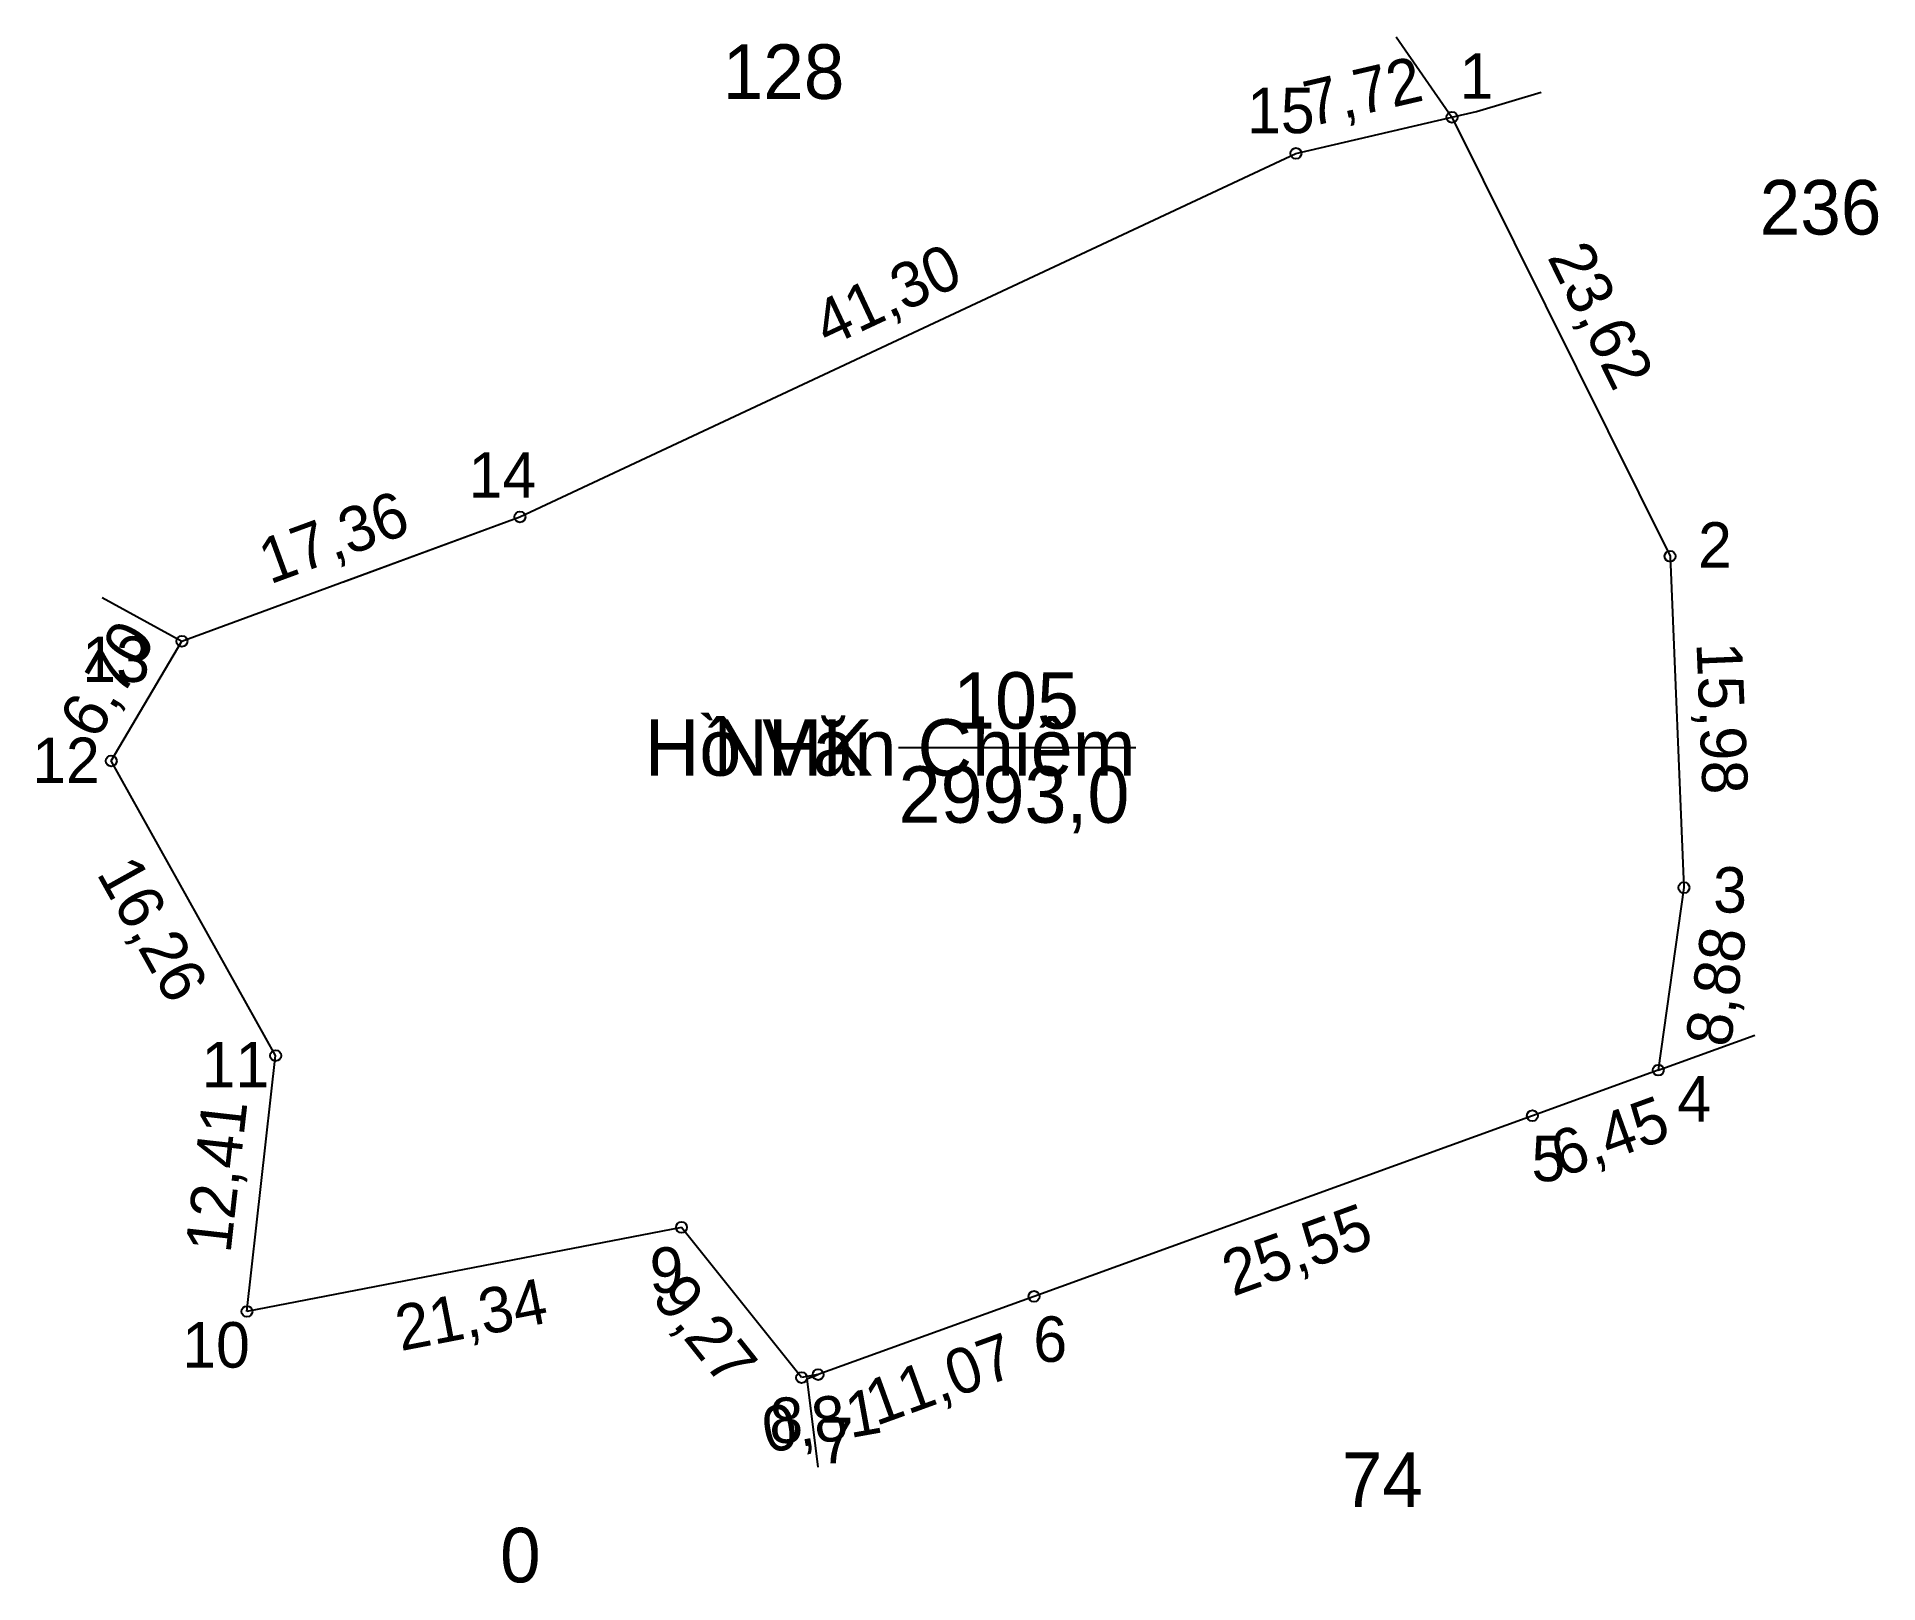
# Model space of a CAD drawing. Extents: x 547562.8 to 547651.5, y 1821158 to 1821232.5.
import ezdxf

# ---------------------------------------------------------------- set-up
doc = ezdxf.new("R2010")
doc.units = 0
for name, color, linetype in [('CanhThua', 7, 'Continuous'), ('ChieuDaiCanhThua', 7, 'Continuous'), ('MocDinhThua', 7, 'Continuous'), ('NhanDiaChinhThua', 7, 'Continuous'), ('NhanTuCan', 7, 'Continuous'), ('RauThua', 7, 'Continuous'), ('SoHieuDinhThua', 7, 'Continuous'), ('TenChuSuDung', 7, 'Continuous')]:
    doc.layers.add(name, color=color, linetype=linetype)

msp = doc.modelspace()

# ---------------------------------------------------------------- linework, layer by layer
at = {"layer": 'CanhThua'}
for p, q in [((547623.451, 1821226.867), (547630.975, 1821228.612)), ((547630.975, 1821228.612), (547641.487, 1821207.455)), ((547586.044, 1821209.352), (547623.451, 1821226.867)), ((547569.751, 1821203.361), (547586.044, 1821209.352)), ((547641.487, 1821207.455), (547642.156, 1821191.486)), ((547566.345, 1821197.594), (547569.751, 1821203.361)), ((547574.27, 1821183.393), (547566.345, 1821197.594)), ((547642.156, 1821191.486), (547640.918, 1821182.692)), ((547572.883, 1821171.063), (547574.27, 1821183.393)), ((547640.918, 1821182.692), (547634.853, 1821180.495)), ((547634.853, 1821180.495), (547610.83, 1821171.79)), ((547593.834, 1821175.116), (547572.883, 1821171.063)), ((547599.623, 1821167.875), (547593.834, 1821175.116)), ((547610.83, 1821171.79), (547600.42, 1821168.019)), ((547600.42, 1821168.019), (547599.623, 1821167.875))]:
    msp.add_line(p, q, dxfattribs=at)
at = {"layer": 'MocDinhThua'}
for centre in [(547630.975, 1821228.612), (547623.451, 1821226.867), (547586.044, 1821209.352), (547641.487, 1821207.455), (547569.751, 1821203.361), (547566.345, 1821197.594), (547642.156, 1821191.486), (547574.27, 1821183.393), (547640.918, 1821182.692), (547634.853, 1821180.495), (547593.834, 1821175.116), (547610.83, 1821171.79), (547572.883, 1821171.063), (547599.623, 1821167.875), (547600.42, 1821168.019)]:
    msp.add_circle(centre, 0.263, dxfattribs=at)
at = {"layer": 'NhanDiaChinhThua'}
msp.add_line((547604.3, 1821198.24), (547615.738, 1821198.24), dxfattribs=at)
at = {"layer": 'RauThua'}
for p, q in [((547628.279, 1821232.485), (547630.975, 1821228.612)), ((547632.155, 1821228.885), (547635.267, 1821229.822)), ((547630.975, 1821228.612), (547632.155, 1821228.885)), ((547577.533, 1821206.223), (547586.044, 1821209.352)), ((547565.909, 1821205.473), (547569.751, 1821203.361)), ((547640.918, 1821182.692), (547645.581, 1821184.382)), ((547599.874, 1821167.821), (547600.42, 1821168.019)), ((547599.874, 1821167.821), (547600.404, 1821163.563))]:
    msp.add_line(p, q, dxfattribs=at)

# ---------------------------------------------------------------- texts
at = {"layer": 'ChieuDaiCanhThua'}
for s, rotation, p in [('7,72', 13.05745, (547624.144, 1821228.152)), ('41,30', 25.0903, (547600.882, 1821217.509)), ('23,62', 296.4208, (547635.545, 1821221.877)), ('17,36', 20.18867, (547573.991, 1821206.087)), ('6,70', 59.43383, (547565.628, 1821198.534)), ('15,98', 272.39893, (547642.759, 1821203.274)), ('16,26', 299.16411, (547565.606, 1821192.174)), ('8,88', 81.98669, (547644.386, 1821183.749)), ('6,45', 19.91253, (547636.263, 1821177.51)), ('12,41', 83.58179, (547572.091, 1821173.826)), ('25,55', 19.91854, (547620.419, 1821171.769)), ('21,34', 10.94871, (547580.297, 1821169.15)), ('9,27', 308.64147, (547592.346, 1821171.715)), ('11,07', 19.91281, (547603.21, 1821165.534)), ('0,81', 10.24157, (547597.953, 1821164.234))]:
    msp.add_text(s, height=2.191, rotation=rotation, dxfattribs=at).set_placement(p)
at = {"layer": 'NhanDiaChinhThua'}
for s, p in [('105', (547606.925, 1821199.147)), ('NHK', (547595.375, 1821196.88)), ('2993,0', (547604.3, 1821194.613))]:
    msp.add_text(s, height=2.7204, dxfattribs=at).set_placement(p)
at = {"layer": 'NhanTuCan'}
for s, height, p in [('128', 2.6292, (547595.82, 1821229.494)), ('236', 2.6292, (547645.809, 1821222.958)), ('74', 2.6292, (547625.666, 1821161.645)), ('0', 2.629, (547585.089, 1821158.008))]:
    msp.add_text(s, height=height, dxfattribs=at).set_placement(p)
at = {"layer": 'SoHieuDinhThua'}
for s, p in [('1', (547631.341, 1821229.498)), ('15', (547621.094, 1821227.842)), ('14', (547583.573, 1821210.279)), ('2', (547642.839, 1821206.905)), ('13', (547564.949, 1821201.397)), ('12', (547562.534, 1821196.525)), ('3', (547643.563, 1821190.283)), ('11', (547570.702, 1821181.865)), ('4', (547641.843, 1821180.216)), ('5', (547634.809, 1821177.34)), ('9', (547592.294, 1821171.964)), ('10', (547569.768, 1821168.358)), ('6', (547610.795, 1821168.635)), ('8', (547598.07, 1821164.728)), ('7', (547600.493, 1821163.75))]:
    msp.add_text(s, height=2.191, dxfattribs=at).set_placement(p)
at = {"layer": 'TenChuSuDung'}
msp.add_text('Hồ Văn Chiêm', height=2.72038, dxfattribs=at).set_placement((547592.066, 1821196.88))

doc.saveas('drawing.dxf')
